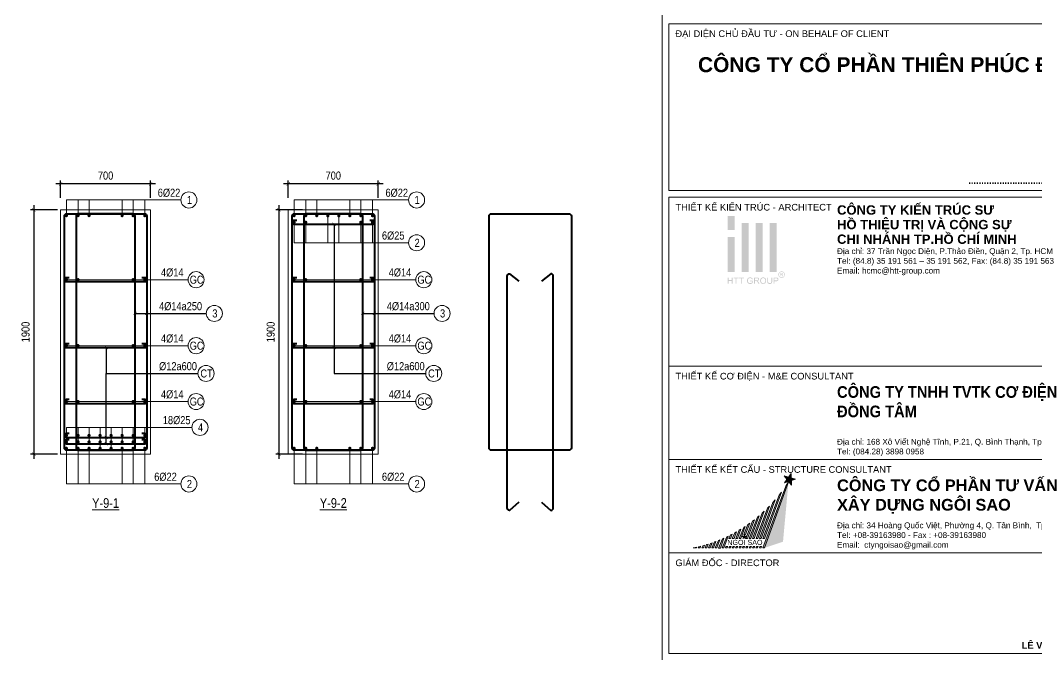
# Model space of a CAD drawing. Header units: millimetres. Extents: x 3014920 to 3563667, y -1638653 to -1356471.
# Drawn here: x 3140431 to 3148336, y -1615076 to -1610142 of the extents above; entities that cross this region are included whole.
import ezdxf
from ezdxf.enums import TextEntityAlignment as Align

# ---------------------------------------------------------------- set-up
doc = ezdxf.new("R2010")
doc.units = ezdxf.units.MM
doc.header["$MEASUREMENT"] = 0
doc.header["$PDMODE"] = 2
doc.layers.get('0').update_dxf_attribs({"lineweight": 9})
doc.layers.get('Defpoints').update_dxf_attribs({"color": 10, "lineweight": 0})
for name, color, linetype, lineweight in [('CDAI', 21, 'Continuous', 40), ('CTHEP', 50, 'Continuous', 50), ('DBAO', 90, 'Continuous', 13), ('DGIONG', 130, 'Continuous', 13), ('KTH', 154, 'Continuous', 9), ('TEXT', 7, 'Continuous', 15)]:
    doc.layers.add(name, color=color, linetype=linetype, lineweight=lineweight)
doc.layers.add('CHG_XX_Khung ten$0$A1 BORDER$0$DGIONG', color=7, linetype='Continuous', lineweight=13, true_color=0x29ffff)
doc.layers.add('CHG_XX_Khung ten$0$A1 BORDER$0$STICK', color=7, linetype='Continuous', lineweight=9, true_color=0xe60000)
doc.styles.add('CHG_XX_Khung ten$0$A1 BORDER$0$ARIAL', font='arial.ttf')
doc.styles.add('CHG_XX_Khung ten$0$A1 BORDER$0$Arial - Bold', font='arialbd.ttf', dxfattribs={"height": 2.5})
doc.styles.add('CHG_XX_Khung ten$0$A1 BORDER$0$Star-AvoBold', font='VAVOB_0.TTF')
doc.styles.add('CHG_XX_Khung ten$0$A1 BORDER$0$Title Block DD$0$ARIAL', font='arial.ttf')
doc.styles.add('CHG_XX_Khung ten$0$A1 BORDER$0$Title Block DD$0$Arial - Bold', font='arialbd.ttf', dxfattribs={"height": 2.5})
doc.styles.add('CHG_XX_Khung ten$0$Arial - Bold', font='arialbd.ttf')
doc.styles.add('CHG_XX_Khung ten$0$title block pccc$0$ARIAL', font='arial.ttf')
doc.styles.add('Star-HelCon', font='VHELVCN_0.TTF')
doc.styles.add('TTP-HelCon', font='VHELVCN_0.TTF')
doc.dimstyles.new('TTP-25', dxfattribs={"dimscale": 25, "dimtxt": 2.5, "dimasz": 1, "dimexe": 1, "dimexo": 1, "dimgap": 0.09, "dimtad": 0, "dimdec": 4, "dimrnd": 1, "dimzin": 9, "dimdsep": 46, "dimtxsty": 'TTP-HelCon', "dimblk": 'ARCHTICK', "dimcen": 0.09, "dimdle": 1.5, "dimclrd": 256, "dimclre": 256, "dimclrt": 7, "dimadec": 0, "dimazin": 0, "dimtfac": 1, "dimtdec": 4, "dimtmove": 0, "dimatfit": 3, "dimldrblk": 'ARCHTICK', "dimfxl": 1, "dimtvp": 1, "dimtolj": 1, "dimtzin": 0, "dimarcsym": 0})

# ---------------------------------------------------------------- blocks, each defined once
blk = doc.blocks.new('_ArchTick')
at = {"color": 0, "linetype": 'ByBlock', "const_width": 0.15}
blk.add_lwpolyline([(-0.5, -0.5), (0.5, 0.5)], dxfattribs=at)
blk = doc.blocks.new('*D373')
at = {"layer": 'Defpoints', "color": 0, "ltscale": 500, "transparency": 16777216}
for p in [(3142650.4, -1611616.2), (3142442.2, -1613516.2), (3142650.4, -1613516.2)]:
    blk.add_point(p, dxfattribs=at)
at = {"layer": 'KTH', "lineweight": -2, "ltscale": 500, "transparency": 16777216}
for p, q in [((3142625.4, -1611616.2), (3142417.2, -1611616.2)), ((3142442.2, -1611578.7), (3142442.2, -1613553.7)), ((3142625.4, -1613516.2), (3142417.2, -1613516.2))]:
    blk.add_line(p, q, dxfattribs=at)
at = {"layer": 'KTH', "lineweight": -2, "ltscale": 500, "transparency": 16777216, "xscale": 25, "yscale": 25, "zscale": 25}
for p, rotation in [((3142442.2, -1611616.2), 90), ((3142442.2, -1613516.2), 270)]:
    blk.add_blockref('_ArchTick', p, dxfattribs=dict(at, rotation=rotation))
at = {"layer": 'KTH', "color": 7, "ltscale": 500, "transparency": 16777216, "insert": (3142378.3, -1612566.2), "char_height": 62.5, "attachment_point": 5, "rotation": 90, "style": 'TTP-HelCon'}
blk.add_mtext('\\A1;1900', dxfattribs=at)
blk = doc.blocks.new('*D374')
at = {"layer": 'Defpoints', "color": 0, "ltscale": 500, "transparency": 16777216}
for p in [(3142515.3, -1611413.9), (3142515.3, -1611547.1), (3143215.3, -1611547.1)]:
    blk.add_point(p, dxfattribs=at)
at = {"layer": 'KTH', "lineweight": -2, "ltscale": 500, "transparency": 16777216}
for p, q in [((3142515.3, -1611522.1), (3142515.3, -1611388.9)), ((3143215.3, -1611522.1), (3143215.3, -1611388.9)), ((3143252.8, -1611413.9), (3142477.8, -1611413.9))]:
    blk.add_line(p, q, dxfattribs=at)
at = {"layer": 'KTH', "lineweight": -2, "ltscale": 500, "transparency": 16777216, "xscale": 25, "yscale": 25, "zscale": 25, "rotation": 180}
blk.add_blockref('_ArchTick', (3142515.3, -1611413.9), dxfattribs=at)
at = {"layer": 'KTH', "lineweight": -2, "ltscale": 500, "transparency": 16777216, "xscale": 25, "yscale": 25, "zscale": 25}
blk.add_blockref('_ArchTick', (3143215.3, -1611413.9), dxfattribs=at)
at = {"layer": 'KTH', "color": 7, "ltscale": 500, "transparency": 16777216, "insert": (3142865.3, -1611350.1), "char_height": 62.5, "attachment_point": 5, "style": 'TTP-HelCon'}
blk.add_mtext('\\A1;700', dxfattribs=at)
blk = doc.blocks.new('*D375')
at = {"layer": 'Defpoints', "color": 0, "ltscale": 500, "transparency": 16777216}
for p in [(3140744.1, -1611413.9), (3140744.1, -1611547.1), (3141444.1, -1611547.1)]:
    blk.add_point(p, dxfattribs=at)
at = {"layer": 'KTH', "lineweight": -2, "ltscale": 500, "transparency": 16777216}
for p, q in [((3140744.1, -1611522.1), (3140744.1, -1611388.9)), ((3141444.1, -1611522.1), (3141444.1, -1611388.9)), ((3141481.6, -1611413.9), (3140706.6, -1611413.9))]:
    blk.add_line(p, q, dxfattribs=at)
at = {"layer": 'KTH', "lineweight": -2, "ltscale": 500, "transparency": 16777216, "xscale": 25, "yscale": 25, "zscale": 25, "rotation": 180}
blk.add_blockref('_ArchTick', (3140744.1, -1611413.9), dxfattribs=at)
at = {"layer": 'KTH', "lineweight": -2, "ltscale": 500, "transparency": 16777216, "xscale": 25, "yscale": 25, "zscale": 25}
blk.add_blockref('_ArchTick', (3141444.1, -1611413.9), dxfattribs=at)
at = {"layer": 'KTH', "color": 7, "ltscale": 500, "transparency": 16777216, "insert": (3141094.1, -1611350.1), "char_height": 62.5, "attachment_point": 5, "style": 'TTP-HelCon'}
blk.add_mtext('\\A1;700', dxfattribs=at)
blk = doc.blocks.new('*D387')
at = {"layer": 'Defpoints', "color": 0, "ltscale": 500, "transparency": 16777216}
for p in [(3140744.1, -1611616.2), (3140535.8, -1613516.2), (3140744.1, -1613516.2)]:
    blk.add_point(p, dxfattribs=at)
at = {"layer": 'KTH', "lineweight": -2, "ltscale": 500, "transparency": 16777216}
for p, q in [((3140719.1, -1611616.2), (3140510.8, -1611616.2)), ((3140535.8, -1611578.7), (3140535.8, -1613553.7)), ((3140719.1, -1613516.2), (3140510.8, -1613516.2))]:
    blk.add_line(p, q, dxfattribs=at)
at = {"layer": 'KTH', "lineweight": -2, "ltscale": 500, "transparency": 16777216, "xscale": 25, "yscale": 25, "zscale": 25}
for p, rotation in [((3140535.8, -1611616.2), 90), ((3140535.8, -1613516.2), 270)]:
    blk.add_blockref('_ArchTick', p, dxfattribs=dict(at, rotation=rotation))
at = {"layer": 'KTH', "color": 7, "ltscale": 500, "transparency": 16777216, "insert": (3140472, -1612566.2), "char_height": 62.5, "attachment_point": 5, "rotation": 90, "style": 'TTP-HelCon'}
blk.add_mtext('\\A1;1900', dxfattribs=at)
blk = doc.blocks.new('CHG_XX_Khung ten$0$A1 BORDER$0$HTT-Logo')
at = {"true_color": 0x134fb3}
h = blk.add_hatch(color=154, dxfattribs=at)
h.paths.add_polyline_path([(3, 29.1), (0, 29.1), (0, 23.1), (3, 23.1)])
h.paths.add_polyline_path([(3, 20.1), (0, 20.1), (0, 5.1), (3, 5.1)])
h.paths.add_polyline_path([(9, 26.1), (6, 26.1), (6, 5.1), (9, 5.1)])
h.paths.add_polyline_path([(15, 26.1), (12, 26.1), (12, 5.1), (15, 5.1)])
h.paths.add_polyline_path([(21, 26.1), (18, 26.1), (18, 5.1), (21, 5.1)])
h.paths.add_polyline_path([(2.12, 2.7), (1.76, 2.7), (1.76, 1.59), (0.36, 1.59), (0.36, 2.7), (0, 2.7), (0, 0), (0.36, 0), (0.36, 1.27), (1.76, 1.27), (1.76, 0), (2.12, 0)])
h.paths.add_polyline_path([(4.65, 2.7), (2.51, 2.7), (2.51, 2.38), (3.4, 2.38), (3.4, 0), (3.76, 0), (3.76, 2.38), (4.65, 2.38)])
h.paths.add_polyline_path([(6.95, 2.7), (4.81, 2.7), (4.81, 2.38), (5.7, 2.38), (5.7, 0), (6.06, 0), (6.06, 2.38), (6.95, 2.38)])
h.paths.add_polyline_path([(8.64, 1.36), (8.64, 1.41), (8.66, 1.58), (8.69, 1.75), (8.75, 1.9), (8.81, 2.03), (8.92, 2.17), (9.05, 2.28), (9.2, 2.37), (9.29, 2.39), (9.45, 2.43), (9.65, 2.44), (9.84, 2.42), (10, 2.37), (10.14, 2.29), (10.26, 2.18), (10.34, 2.03), (10.41, 1.86), (10.73, 1.95), (10.68, 2.11), (10.61, 2.26), (10.53, 2.39), (10.45, 2.47), (10.31, 2.57), (10.16, 2.65), (10.13, 2.66), (9.97, 2.71), (9.8, 2.74), (9.63, 2.75), (9.55, 2.74), (9.38, 2.73), (9.21, 2.7), (9.06, 2.65), (8.91, 2.58), (8.88, 2.56), (8.75, 2.47), (8.63, 2.36), (8.53, 2.23), (8.44, 2.07), (8.41, 1.99), (8.35, 1.84), (8.31, 1.68), (8.28, 1.51), (8.27, 1.34), (8.28, 1.26), (8.29, 1.09), (8.32, 0.92), (8.38, 0.77), (8.44, 0.62), (8.46, 0.58), (8.55, 0.44), (8.66, 0.32), (8.79, 0.21), (8.93, 0.12), (9, 0.09), (9.15, 0.03), (9.31, -0.01), (9.48, -0.04), (9.65, -0.05), (9.73, -0.04), (9.9, -0.03), (10.07, 0.01), (10.23, 0.06), (10.34, 0.11), (10.48, 0.18), (10.63, 0.27), (10.77, 0.38), (10.77, 1.38), (9.63, 1.38), (9.63, 1.06), (10.42, 1.06), (10.42, 0.56), (10.39, 0.53), (10.26, 0.45), (10.09, 0.37), (9.96, 0.32), (9.8, 0.29), (9.63, 0.28), (9.62, 0.28), (9.45, 0.29), (9.28, 0.33), (9.12, 0.4), (8.97, 0.49), (8.86, 0.61), (8.77, 0.75), (8.73, 0.85), (8.68, 1), (8.65, 1.17)])
h.paths.add_polyline_path([(13.16, 1.39), (13.28, 1.48), (13.3, 1.51), (13.39, 1.64), (13.44, 1.79), (13.46, 1.96), (13.46, 2.06), (13.42, 2.22), (13.35, 2.37), (13.31, 2.43), (13.19, 2.55), (13.05, 2.63), (13.01, 2.64), (12.87, 2.67), (12.7, 2.69), (12.5, 2.7), (11.3, 2.7), (11.3, 0), (11.66, 0), (11.66, 1.2), (12.07, 1.2), (12.11, 1.2), (12.28, 1.19), (12.44, 1.11), (12.49, 1.07), (12.62, 0.93), (12.67, 0.86), (12.77, 0.73), (12.88, 0.56), (13.23, 0), (13.68, 0), (13.21, 0.73), (13.13, 0.85), (13.03, 0.98), (12.92, 1.09), (12.86, 1.14), (12.7, 1.23), (12.86, 1.26), (13.03, 1.31)])
h.paths.add_polyline_path([(11.66, 1.51), (11.66, 2.4), (12.51, 2.4), (12.67, 2.39), (12.83, 2.35), (12.97, 2.27), (13.06, 2.13), (13.09, 1.96), (13.08, 1.87), (13.02, 1.72), (12.96, 1.64), (12.8, 1.55), (12.62, 1.52), (12.43, 1.51)], flags=16)
h.paths.add_polyline_path([(16.49, 1.43), (16.48, 1.6), (16.44, 1.77), (16.4, 1.92), (16.34, 2.07), (16.33, 2.09), (16.24, 2.23), (16.14, 2.36), (16.02, 2.47), (15.88, 2.57), (15.85, 2.59), (15.7, 2.66), (15.54, 2.71), (15.38, 2.74), (15.2, 2.75), (15.15, 2.75), (14.98, 2.73), (14.82, 2.7), (14.66, 2.64), (14.52, 2.57), (14.39, 2.48), (14.27, 2.37), (14.18, 2.26), (14.1, 2.14), (14.03, 2), (13.98, 1.84), (13.94, 1.68), (13.92, 1.5), (13.91, 1.31), (13.91, 1.29), (13.92, 1.12), (13.95, 0.96), (14, 0.8), (14.07, 0.64), (14.07, 0.62), (14.16, 0.48), (14.26, 0.35), (14.38, 0.23), (14.52, 0.14), (14.56, 0.12), (14.71, 0.04), (14.86, -0.01), (15.03, -0.04), (15.2, -0.05), (15.21, -0.05), (15.38, -0.03), (15.55, 0), (15.7, 0.05), (15.86, 0.12), (15.87, 0.13), (16.01, 0.22), (16.13, 0.33), (16.24, 0.46), (16.33, 0.61), (16.36, 0.69), (16.42, 0.84), (16.46, 1), (16.48, 1.17), (16.49, 1.35)])
h.paths.add_polyline_path([(14.28, 1.45), (14.3, 1.64), (14.34, 1.81), (14.4, 1.95), (14.47, 2.08), (14.57, 2.2), (14.73, 2.32), (14.88, 2.38), (15.04, 2.43), (15.21, 2.44), (15.38, 2.42), (15.54, 2.38), (15.69, 2.31), (15.82, 2.2), (15.93, 2.07), (16.01, 1.93), (16.04, 1.85), (16.09, 1.7), (16.12, 1.53), (16.12, 1.32), (16.11, 1.12), (16.08, 0.95), (16.03, 0.79), (15.96, 0.66), (15.86, 0.54), (15.8, 0.48), (15.67, 0.38), (15.53, 0.32), (15.37, 0.27), (15.2, 0.26), (15.12, 0.26), (14.95, 0.29), (14.8, 0.35), (14.67, 0.43), (14.54, 0.54), (14.45, 0.66), (14.37, 0.8), (14.32, 0.95), (14.29, 1.12), (14.28, 1.31)], flags=16)
h.paths.add_polyline_path([(17.31, 2.7), (16.96, 2.7), (16.96, 1.12), (16.96, 0.93), (16.98, 0.75), (17.02, 0.6), (17.06, 0.46), (17.07, 0.44), (17.15, 0.3), (17.27, 0.18), (17.4, 0.08), (17.51, 0.03), (17.67, -0.01), (17.84, -0.04), (18.02, -0.05), (18.2, -0.04), (18.37, -0.01), (18.52, 0.04), (18.66, 0.1), (18.68, 0.12), (18.81, 0.22), (18.91, 0.35), (18.99, 0.49), (19.02, 0.61), (19.06, 0.76), (19.07, 0.94), (19.08, 1.14), (19.08, 2.7), (18.72, 2.7), (18.72, 1.14), (18.72, 1.06), (18.71, 0.86), (18.68, 0.69), (18.62, 0.55), (18.55, 0.45), (18.49, 0.4), (18.36, 0.33), (18.19, 0.29), (17.99, 0.28), (17.92, 0.28), (17.75, 0.31), (17.6, 0.37), (17.46, 0.48), (17.38, 0.63), (17.34, 0.77), (17.32, 0.94), (17.31, 1.14)])
h.paths.add_polyline_path([(21.42, 1.25), (21.52, 1.34), (21.6, 1.45), (21.67, 1.59), (21.72, 1.75), (21.73, 1.92), (21.73, 1.97), (21.71, 2.13), (21.65, 2.29), (21.56, 2.44), (21.44, 2.55), (21.42, 2.56), (21.27, 2.63), (21.1, 2.67), (21.05, 2.68), (20.89, 2.7), (20.69, 2.7), (19.67, 2.7), (19.67, 0), (20.03, 0), (20.03, 1.1), (20.72, 1.1), (20.76, 1.1), (20.96, 1.11), (21.14, 1.14), (21.29, 1.19)])
h.paths.add_polyline_path([(20.03, 1.42), (20.03, 2.38), (20.72, 2.38), (20.93, 2.37), (21.06, 2.36), (21.16, 2.31), (21.28, 2.2), (21.34, 2.08), (21.37, 1.91), (21.36, 1.82), (21.31, 1.67), (21.22, 1.54), (21.09, 1.47), (20.93, 1.43), (20.73, 1.42)], flags=16)
h.paths.add_polyline_path([(23.87, 2.76), (24.01, 2.85), (24.13, 2.96), (24.24, 3.09), (24.33, 3.24), (24.35, 3.28), (24.42, 3.44), (24.47, 3.6), (24.5, 3.76), (24.51, 3.93), (24.51, 3.98), (24.49, 4.15), (24.46, 4.31), (24.4, 4.47), (24.33, 4.62), (24.29, 4.69), (24.19, 4.82), (24.08, 4.94), (23.95, 5.05), (23.81, 5.14), (23.77, 5.16), (23.61, 5.23), (23.45, 5.28), (23.29, 5.31), (23.12, 5.32), (23.08, 5.31), (22.92, 5.3), (22.76, 5.27), (22.6, 5.21), (22.44, 5.14), (22.38, 5.1), (22.24, 5.01), (22.12, 4.89), (22.01, 4.77), (21.92, 4.62), (21.89, 4.57), (21.82, 4.41), (21.77, 4.25), (21.74, 4.09), (21.73, 3.93), (21.73, 3.87), (21.75, 3.71), (21.79, 3.55), (21.84, 3.39), (21.92, 3.24), (21.95, 3.18), (22.05, 3.04), (22.16, 2.92), (22.29, 2.81), (22.43, 2.72), (22.48, 2.7), (22.64, 2.63), (22.79, 2.58), (22.96, 2.55), (23.12, 2.54), (23.18, 2.54), (23.34, 2.55), (23.5, 2.59), (23.66, 2.65), (23.82, 2.72)])
h.paths.add_polyline_path([(22.55, 2.92), (22.45, 2.98), (22.32, 3.09), (22.21, 3.21), (22.12, 3.35), (22.07, 3.44), (22.01, 3.6), (21.98, 3.76), (21.96, 3.93), (21.97, 4.03), (22, 4.19), (22.05, 4.35), (22.12, 4.51), (22.18, 4.61), (22.29, 4.73), (22.41, 4.85), (22.56, 4.94), (22.64, 4.98), (22.8, 5.04), (22.96, 5.07), (23.12, 5.09), (23.21, 5.08), (23.37, 5.06), (23.53, 5.01), (23.69, 4.94), (23.79, 4.88), (23.92, 4.77), (24.03, 4.65), (24.13, 4.51), (24.17, 4.41), (24.23, 4.25), (24.27, 4.09), (24.28, 3.93), (24.28, 3.83), (24.25, 3.67), (24.2, 3.51), (24.13, 3.35), (24.07, 3.25), (23.96, 3.13), (23.84, 3.01), (23.7, 2.92), (23.61, 2.87), (23.45, 2.81), (23.29, 2.78), (23.12, 2.77), (23.02, 2.77), (22.86, 2.8), (22.7, 2.85)], flags=16)
h.paths.add_polyline_path([(22.51, 3.16), (22.51, 4.65), (23.03, 4.65), (23.23, 4.64), (23.4, 4.62), (23.55, 4.52), (23.6, 4.47), (23.66, 4.31), (23.67, 4.25), (23.64, 4.09), (23.55, 3.96), (23.42, 3.87), (23.24, 3.82), (23.37, 3.75), (23.46, 3.64), (23.57, 3.47), (23.77, 3.16), (23.47, 3.16), (23.34, 3.39), (23.23, 3.58), (23.14, 3.7), (23.09, 3.74), (22.94, 3.79), (22.9, 3.79), (22.76, 3.79), (22.76, 3.16)], flags=0)
h.paths.add_polyline_path([(22.76, 4), (22.76, 4.45), (23.03, 4.45), (23.13, 4.45), (23.27, 4.42), (23.37, 4.35), (23.41, 4.21), (23.33, 4.06), (23.24, 4.02), (23.05, 4)], flags=0)
blk = doc.blocks.new('CHG_XX_Khung ten')
at = {"layer": 'CHG_XX_Khung ten$0$A1 BORDER$0$DGIONG'}
h = blk.add_hatch(color=256, dxfattribs=at)
h.paths.add_polyline_path([(724.94, 283.19), (724.15, 281.97), (717.19, 263.38), (717.7, 263.38)])
h.paths.add_polyline_path([(722.81, 280.17), (722.1, 279.22), (717.21, 266.21), (717.72, 266.21)], flags=17)
h.paths.add_polyline_path([(720.93, 277.8), (720.27, 277.04), (716.19, 266.22), (716.7, 266.22)])
h.paths.add_polyline_path([(719.23, 275.93), (718.6, 275.29), (715.18, 266.22), (715.69, 266.22)])
h.paths.add_polyline_path([(717.65, 274.38), (717.03, 273.81), (714.16, 266.22), (714.67, 266.22)])
h.paths.add_polyline_path([(716.14, 273.03), (715.61, 272.59), (713.15, 266.22), (713.66, 266.22)])
h.paths.add_polyline_path([(714.69, 271.86), (714.17, 271.45), (712.13, 266.23), (712.64, 266.23)])
h.paths.add_polyline_path([(713.29, 270.81), (712.76, 270.43), (711.57, 267.46), (712.07, 267.47)])
h.paths.add_polyline_path([(710.1, 266.23), (710.61, 266.24), (711.93, 269.87), (711.48, 269.56)])
h.paths.add_polyline_path([(710.61, 269.02), (710.13, 268.73), (709.08, 266.24), (709.59, 266.24)])
h.paths.add_polyline_path([(709.31, 268.26), (708.82, 267.97), (708.07, 266.24), (708.58, 266.24)])
h.paths.add_polyline_path([(708.04, 267.56), (707.54, 267.3), (707.05, 266.25), (707.56, 266.25)])
h.paths.add_polyline_path([(716.84, 263.8), (716.33, 263.8), (716.18, 263.38), (716.69, 263.38)])
h.paths.add_polyline_path([(715.67, 263.39), (715.82, 263.8), (715.32, 263.8), (715.16, 263.39)])
h.paths.add_polyline_path([(714.15, 263.39), (714.65, 263.39), (714.8, 263.8), (714.3, 263.8)])
h.paths.add_polyline_path([(713.13, 263.39), (713.64, 263.4), (713.79, 263.81), (713.28, 263.81)])
h.paths.add_polyline_path([(712.77, 263.81), (712.27, 263.81), (712.11, 263.39), (712.62, 263.4)])
h.paths.add_polyline_path([(711.25, 263.81), (711.1, 263.4), (711.61, 263.4), (711.76, 263.81)])
h.paths.add_polyline_path([(710.59, 263.4), (710.74, 263.82), (710.24, 263.82), (710.08, 263.4)])
h.paths.add_polyline_path([(709.73, 263.82), (709.22, 263.82), (709.07, 263.41), (709.57, 263.41)])
h.paths.add_polyline_path([(708.71, 263.82), (708.21, 263.82), (708.05, 263.41), (708.56, 263.41)])
h.paths.add_polyline_path([(707.54, 263.41), (707.69, 263.83), (707.19, 263.83), (707.03, 263.41)])
h.paths.add_polyline_path([(706.68, 263.83), (706.17, 263.83), (706.02, 263.42), (706.53, 263.42)])
h.paths.add_polyline_path([(705, 263.42), (705.51, 263.42), (706.79, 266.93), (706.4, 266.74)])
h.paths.add_polyline_path([(703.97, 263.37), (704.48, 263.37), (705.57, 266.36), (705.14, 266.17)])
h.paths.add_polyline_path([(704.36, 265.84), (703.91, 265.65), (702.96, 263.38), (703.46, 263.38)])
h.paths.add_polyline_path([(703.17, 265.37), (702.69, 265.19), (701.94, 263.38), (702.45, 263.38)])
h.paths.add_polyline_path([(702, 264.94), (701.5, 264.77), (700.92, 263.38), (701.43, 263.38)])
h.paths.add_polyline_path([(700.84, 264.56), (700.33, 264.4), (699.91, 263.39), (700.42, 263.39)])
h.paths.add_polyline_path([(699.7, 264.21), (699.18, 264.06), (698.89, 263.39), (699.4, 263.39)])
h.paths.add_polyline_path([(698.57, 263.9), (698.04, 263.77), (697.87, 263.38), (698.38, 263.39)])
h.paths.add_polyline_path([(697.37, 263.39), (697.45, 263.63), (696.91, 263.51), (696.35, 263.38)])
blk.add_hatch(color=256, dxfattribs=at).paths.add_polyline_path([(724.92, 283.21), (717.68, 263.38), (723.28, 265.27)])
at = {"layer": 'CHG_XX_Khung ten$0$A1 BORDER$0$STICK'}
for points in [[(723.71, 282.88), (725.74, 285.75), (725.8, 282.26), (723.67, 285.06), (727.02, 284.03)], [(725.76, 284.41), (724.96, 284.66), (724.49, 283.98), (724.99, 283.32), (725.77, 283.6)], [(711.25, 266.22), (711.64, 267.39), (712.01, 266.22), (711.02, 266.95), (712.24, 266.93)], [(711.87, 266.67), (711.78, 266.94), (711.49, 266.94), (711.4, 266.67), (711.63, 266.5)]]:
    blk.add_hatch(color=256, dxfattribs=at).paths.add_polyline_path(points)
blk.add_line((687, 577), (687, 17))
at = {"linetype": 'Continuous'}
for points in [[(689, 368.62), (822, 368.62), (822, 317.93), (689, 317.93)], [(689, 317.93), (822, 317.93), (822, 289.93), (689, 289.93)], [(689, 289.93), (822, 289.93), (822, 261.93), (689, 261.93)]]:
    blk.add_lwpolyline(points, close=True, dxfattribs=at)
at = {"color": 9, "linetype": 'Continuous'}
blk.add_lwpolyline([(689, 261.93), (822, 261.93), (822, 231.73), (689, 231.73)], close=True, dxfattribs=at)
at = {"layer": 'CHG_XX_Khung ten$0$A1 BORDER$0$DGIONG'}
for points in [[(724.94, 283.19), (717.7, 263.38), (717.19, 263.38), (724.15, 281.97), (724.94, 283.19)], [(720.93, 277.8), (716.7, 266.22), (716.19, 266.22), (720.27, 277.04), (720.93, 277.8)], [(722.81, 280.17), (717.72, 266.21), (717.21, 266.21), (722.1, 279.22), (722.81, 280.17)], [(719.23, 275.93), (715.69, 266.22), (715.18, 266.22), (718.6, 275.29), (719.23, 275.93)], [(714.69, 271.86), (712.64, 266.23), (712.13, 266.23), (714.17, 271.45), (714.69, 271.86)], [(716.14, 273.03), (713.66, 266.22), (713.15, 266.22), (715.61, 272.59), (716.14, 273.03)], [(717.65, 274.38), (714.67, 266.22), (714.16, 266.22), (717.03, 273.81), (717.65, 274.38)], [(710.61, 269.02), (709.59, 266.24), (709.08, 266.24), (710.13, 268.73), (710.61, 269.02)], [(711.93, 269.87), (710.61, 266.24), (710.1, 266.23), (711.48, 269.56), (711.93, 269.87)], [(713.29, 270.81), (712.07, 267.47), (711.57, 267.46), (712.76, 270.43), (713.29, 270.81)], [(703.17, 265.37), (702.45, 263.38), (701.94, 263.38), (702.69, 265.19), (703.17, 265.37)], [(704.36, 265.84), (703.46, 263.38), (702.96, 263.38), (703.91, 265.65), (704.36, 265.84)], [(705.57, 266.36), (704.48, 263.37), (703.97, 263.37), (705.14, 266.17), (705.57, 266.36)], [(706.79, 266.93), (705.51, 263.42), (705, 263.42), (706.4, 266.74), (706.79, 266.93)], [(708.04, 267.56), (707.56, 266.25), (707.05, 266.25), (707.54, 267.3), (708.04, 267.56)], [(709.31, 268.26), (708.58, 266.24), (708.07, 266.24), (708.82, 267.97), (709.31, 268.26)], [(697.45, 263.63), (697.37, 263.39), (696.35, 263.38), (696.91, 263.51), (697.45, 263.63)], [(698.57, 263.9), (698.38, 263.39), (697.87, 263.38), (698.04, 263.77), (698.57, 263.9)], [(699.7, 264.21), (699.4, 263.39), (698.89, 263.39), (699.18, 264.06), (699.7, 264.21)], [(700.84, 264.56), (700.42, 263.39), (699.91, 263.39), (700.33, 264.4), (700.84, 264.56)], [(702, 264.94), (701.43, 263.38), (700.92, 263.38), (701.5, 264.77), (702, 264.94)]]:
    blk.add_lwpolyline(points, dxfattribs=at)
for points in [[(706.53, 263.42), (706.68, 263.83), (706.17, 263.83), (706.02, 263.42)], [(707.54, 263.41), (707.69, 263.83), (707.19, 263.83), (707.03, 263.41)], [(708.56, 263.41), (708.71, 263.82), (708.21, 263.82), (708.05, 263.41)], [(709.57, 263.41), (709.73, 263.82), (709.22, 263.82), (709.07, 263.41)], [(710.59, 263.4), (710.74, 263.82), (710.24, 263.82), (710.08, 263.4)], [(711.61, 263.4), (711.76, 263.81), (711.25, 263.81), (711.1, 263.4)], [(712.62, 263.4), (712.77, 263.81), (712.27, 263.81), (712.11, 263.39)], [(713.64, 263.4), (713.79, 263.81), (713.28, 263.81), (713.13, 263.39)], [(714.65, 263.39), (714.8, 263.8), (714.3, 263.8), (714.15, 263.39)], [(715.67, 263.39), (715.82, 263.8), (715.32, 263.8), (715.16, 263.39)], [(716.69, 263.38), (716.84, 263.8), (716.33, 263.8), (716.18, 263.38)]]:
    blk.add_lwpolyline(points, close=True, dxfattribs=at)
at = {"layer": 'CHG_XX_Khung ten$0$A1 BORDER$0$STICK'}
for p, q in [((723.67, 285.06), (727.02, 284.03)), ((725.8, 282.26), (723.67, 285.06)), ((723.71, 282.88), (725.74, 285.75)), ((727.02, 284.03), (723.71, 282.88)), ((725.74, 285.75), (725.8, 282.26)), ((711.02, 266.95), (712.24, 266.93)), ((712.01, 266.22), (711.02, 266.95)), ((712.24, 266.93), (711.25, 266.22)), ((711.64, 267.39), (712.01, 266.22))]:
    blk.add_line(p, q, dxfattribs=at)
at = {"xscale": 0.7, "yscale": 0.7, "zscale": 0.7}
blk.add_blockref('CHG_XX_Khung ten$0$A1 BORDER$0$HTT-Logo', (706.68, 342.64), dxfattribs=at)
for s, style, p in [('ĐẠI DIỆN CHỦ ĐẦU TƯ - ON BEHALF OF CLIENT ', 'CHG_XX_Khung ten$0$A1 BORDER$0$Title Block DD$0$ARIAL', (691, 417.69)), ('THIẾT KẾ KIẾN TRÚC - ARCHITECT', 'CHG_XX_Khung ten$0$A1 BORDER$0$ARIAL', (691, 365.62)), ('THIẾT KẾ CƠ ĐIỆN - M&E CONSULTANT', 'CHG_XX_Khung ten$0$A1 BORDER$0$ARIAL', (691, 314.93)), ('THIẾT KẾ KẾT CẤU - STRUCTURE CONSULTANT', 'CHG_XX_Khung ten$0$A1 BORDER$0$ARIAL', (691, 286.93)), ('GIÁM ĐỐC - DIRECTOR', 'CHG_XX_Khung ten$0$title block pccc$0$ARIAL', (691, 258.93))]:
    blk.add_text(s, height=2, dxfattribs=dict(style=style)).set_placement(p, align=Align.MIDDLE_LEFT)
for s, height, style, p in [('.....................................................', 2, 'CHG_XX_Khung ten$0$A1 BORDER$0$Title Block DD$0$Arial - Bold', (820, 373.62)), ('LÊ VĂN ĐỨC NHÂN', 2.0073, 'CHG_XX_Khung ten$0$Arial - Bold', (821.19, 234.17))]:
    blk.add_text(s, height=height, dxfattribs=dict(style=style)).set_placement(p, align=Align.MIDDLE_RIGHT)
at = {"ltscale": 10, "insert": (755.91, 410.64), "char_height": 4.5, "width": 121.2929, "attachment_point": 2, "style": 'CHG_XX_Khung ten$0$A1 BORDER$0$Title Block DD$0$Arial - Bold', "bg_fill": 2}
blk.add_mtext('CÔNG TY CỔ PHẦN THIÊN PHÚC ĐIỀN', dxfattribs=at)
at = {"ltscale": 10, "insert": (739.49, 366.19), "char_height": 2.8, "width": 76.248, "attachment_point": 1, "line_spacing_factor": 0.938532, "style": 'CHG_XX_Khung ten$0$A1 BORDER$0$Arial - Bold'}
blk.add_mtext('CÔNG TY KIẾN TRÚC SƯ\\PHỒ THIỆU TRỊ VÀ CỘNG SỰ\\PCHI NHÁNH TP.HỒ CHÍ MINH', dxfattribs=at)
at = {"ltscale": 10}
for s, insert, char_height, width, attachment_point, style in [('Địa chỉ: 37 Trần Ngọc Diện, P.Thảo Điền, Quận 2, Tp. HCM\\PTel: (84.8) 35 191 561 – 35 191 562, Fax: (84.8) 35 191 563\\PEmail: hcmc@htt-group.com', (739.49, 345.2), 1.75, 83.001, 7, 'CHG_XX_Khung ten$0$A1 BORDER$0$ARIAL'), ('{\\W0.9;CÔNG TY TNHH TVTK CƠ ĐIỆN \\PĐỒNG TÂM}', (739.49, 311.93), 3.5, 76.248, 1, 'CHG_XX_Khung ten$0$A1 BORDER$0$Arial - Bold'), ('\\pt8.75;Địa chỉ: 168 Xô Viết Nghệ Tĩnh, P.21, Q. Bình Thạnh, Tp. HCM \\P\\ptz;Tel: (084.28) 3898 0958', (739.49, 290.93), 1.75, 83.001, 7, 'CHG_XX_Khung ten$0$A1 BORDER$0$ARIAL'), ('CÔNG TY CỔ PHẦN TƯ VẤN \\PXÂY DỰNG NGÔI SAO', (739.49, 283.93), 3.5, 76.248, 1, 'CHG_XX_Khung ten$0$A1 BORDER$0$Arial - Bold'), ('Địa chỉ: 34 Hoàng Quốc Việt, Phường 4, Q. Tân Bình,  Tp. HCM\\PTel: +08-39163980 - Fax : +08-39163980 \\PEmail:  ctyngoisao@gmail.com', (739.49, 262.93), 1.75, 83.001, 7, 'CHG_XX_Khung ten$0$A1 BORDER$0$ARIAL')]:
    blk.add_mtext(s, dxfattribs=dict(at, insert=insert, char_height=char_height, width=width, attachment_point=attachment_point, style=style))
at = {"layer": 'CHG_XX_Khung ten$0$A1 BORDER$0$STICK', "style": 'CHG_XX_Khung ten$0$A1 BORDER$0$Star-AvoBold', "width": 1}
blk.add_text('NGOI SAO', height=1.547, dxfattribs=at).set_placement((706.57, 264.27))
at = {"linetype": 'Continuous'}
blk.add_lwpolyline([(689, 420.69), (822, 420.69), (822, 370.62), (689, 370.62)], close=True, dxfattribs=at)

msp = doc.modelspace()

# ---------------------------------------------------------------- linework, layer by layer
at = {"layer": 'CDAI', "elevation": 0}
for points in [[(3140792.81911, -1611646.15267), (3141395.31911, -1611646.15267, -0.4142135624), (3141414.06911, -1611664.90267), (3141414.06911, -1613467.40267, -0.4142135624), (3141395.31911, -1613486.15267), (3140792.81911, -1613486.15267, -0.4142135624), (3140774.06911, -1613467.40267), (3140774.06911, -1611664.90267, -0.4142135624)], [(3141304.60482, -1611646.15267), (3140883.53339, -1611646.15267, 0.4142135624), (3140864.78339, -1611664.90267), (3140864.78339, -1613467.40268, 0.4142135624), (3140883.53339, -1613486.15268), (3141304.60482, -1613486.15267, 0.4142135624), (3141323.35482, -1613467.40267), (3141323.35482, -1611664.90267, 0.4142135624)], [(3142564.01611, -1611646.15267), (3143166.51611, -1611646.15267, -0.4142135624), (3143185.26611, -1611664.90267), (3143185.26611, -1613467.40267, -0.4142135624), (3143166.51611, -1613486.15267), (3142564.01611, -1613486.15267, -0.4142135624), (3142545.26611, -1613467.40267), (3142545.26611, -1611664.90267, -0.4142135624)], [(3143075.80182, -1611646.15267), (3142654.73039, -1611646.15267, 0.4142135624), (3142635.98039, -1611664.90267), (3142635.98039, -1613467.40268, 0.4142135624), (3142654.73039, -1613486.15268), (3143075.80182, -1613486.15267, 0.4142135624), (3143094.55182, -1613467.40267), (3143094.55182, -1611664.90267, 0.4142135624)], [(3144095.67279, -1611646.15267), (3144698.17279, -1611646.15267, -0.4142135624), (3144716.92279, -1611664.90267), (3144716.92279, -1613467.40268, -0.4142135624), (3144698.17279, -1613486.15268), (3144095.67279, -1613486.15268, -0.4142135624), (3144076.92279, -1613467.40268), (3144076.92279, -1611664.90267, -0.4142135624)]]:
    msp.add_lwpolyline(points, format="xyb", close=True, dxfattribs=at)
for points in [[(3142582.1861, -1611698.08446), (3142560.26611, -1611698.08446, 0.4142135624), (3142545.26611, -1611713.08446, 0.4142135624), (3142560.26611, -1611728.08446), (3143170.26611, -1611728.08446, 0.4142135624), (3143185.26611, -1611713.08446, 0.4142135624), (3143170.26611, -1611698.08446), (3143148.34611, -1611698.08446)], [(3140810.9891, -1612144.48601), (3140789.06911, -1612144.48601, 0.4142135624), (3140774.06911, -1612159.48601, 0.4142135624), (3140789.06911, -1612174.48601), (3141399.06911, -1612174.48601, 0.4142135624), (3141414.06911, -1612159.48601, 0.4142135624), (3141399.06911, -1612144.48601), (3141377.14911, -1612144.48601)], [(3142582.1861, -1612144.48601), (3142560.26611, -1612144.48601, 0.4142135624), (3142545.26611, -1612159.48601, 0.4142135624), (3142560.26611, -1612174.48601), (3143170.26611, -1612174.48601, 0.4142135624), (3143185.26611, -1612159.48601, 0.4142135624), (3143170.26611, -1612144.48601), (3143148.34611, -1612144.48601)], [(3144309.22964, -1613890.89041), (3144236.38708, -1613953.82383, -0.4142135624), (3144217.63708, -1613935.07383), (3144217.63708, -1612132.57382, -0.4142135624), (3144236.38708, -1612113.82382), (3144309.22964, -1612170.2286)], [(3144484.61595, -1613890.89041), (3144557.45851, -1613953.82383, 0.4142135624), (3144576.20851, -1613935.07383), (3144576.20851, -1612132.57382, 0.4142135624), (3144557.45851, -1612113.82382), (3144484.61595, -1612170.2286)], [(3140810.9891, -1612657.81934), (3140789.06911, -1612657.81934, 0.4142135624), (3140774.06911, -1612672.81934, 0.4142135624), (3140789.06911, -1612687.81934), (3141399.06911, -1612687.81934, 0.4142135624), (3141414.06911, -1612672.81934, 0.4142135624), (3141399.06911, -1612657.81934), (3141377.14911, -1612657.81934)], [(3142582.1861, -1612657.81934), (3142560.26611, -1612657.81934, 0.4142135624), (3142545.26611, -1612672.81934, 0.4142135624), (3142560.26611, -1612687.81934), (3143170.26611, -1612687.81934, 0.4142135624), (3143185.26611, -1612672.81934, 0.4142135624), (3143170.26611, -1612657.81934), (3143148.34611, -1612657.81934)], [(3140810.9891, -1613092.47002), (3140789.06911, -1613092.47002, 0.4142135624), (3140774.06911, -1613107.47002, 0.4142135624), (3140789.06911, -1613122.47002), (3141399.06911, -1613122.47002, 0.4142135624), (3141414.06911, -1613107.47002, 0.4142135624), (3141399.06911, -1613092.47002), (3141377.14911, -1613092.47002)], [(3142582.1861, -1613092.47002), (3142560.26611, -1613092.47002, 0.4142135624), (3142545.26611, -1613107.47002, 0.4142135624), (3142560.26611, -1613122.47002), (3143170.26611, -1613122.47002, 0.4142135624), (3143185.26611, -1613107.47002, 0.4142135624), (3143170.26611, -1613092.47002), (3143148.34611, -1613092.47002)], [(3140810.9891, -1613356.15268), (3140789.06911, -1613356.15268, 0.4142135624), (3140774.06911, -1613371.15268, 0.4142135624), (3140789.06911, -1613386.15268), (3141399.06911, -1613386.15268, 0.4142135624), (3141414.06911, -1613371.15268, 0.4142135624), (3141399.06911, -1613356.15268), (3141377.14911, -1613356.15268)], [(3140810.9891, -1613406.15268), (3140789.06911, -1613406.15268, 0.4142135624), (3140774.06911, -1613421.15268, 0.4142135624), (3140789.06911, -1613436.15268), (3141399.06911, -1613436.15268, 0.4142135624), (3141414.06911, -1613421.15268, 0.4142135624), (3141399.06911, -1613406.15268), (3141377.14911, -1613406.15268)]]:
    msp.add_lwpolyline(points, format="xyb", dxfattribs=at)
at = {"layer": 'CTHEP', "const_width": 12.5, "elevation": 0}
for points in [[(3140782.81911, -1611661.15267, 1), (3140795.31911, -1611661.15267, 1)], [(3140873.53339, -1611661.15267, -1), (3140886.03339, -1611661.15267, -1)], [(3140959.24768, -1611661.15267, -1), (3140971.74768, -1611661.15267, -1)], [(3141228.89053, -1611661.15267, 1), (3141216.39053, -1611661.15267, 1)], [(3141314.60482, -1611661.15267, 1), (3141302.10482, -1611661.15267, 1)], [(3141392.81911, -1611661.15267, 1), (3141405.31911, -1611661.15267, 1)], [(3142554.01611, -1611661.15267, 1), (3142566.51611, -1611661.15267, 1)], [(3142554.01611, -1611713.08446, -1), (3142566.51611, -1611713.08446, -1)], [(3142644.73039, -1611661.15267, -1), (3142657.23039, -1611661.15267, -1)], [(3142644.73039, -1611713.08445, 1), (3142657.23039, -1611713.08445, 1)], [(3142730.44468, -1611661.15267, -1), (3142742.94468, -1611661.15267, -1)], [(3142816.15896, -1611662.61367, 1), (3142828.65896, -1611662.61367, 1)], [(3142914.37325, -1611662.61367, -1), (3142901.87325, -1611662.61367, -1)], [(3143000.08753, -1611661.15267, 1), (3142987.58753, -1611661.15267, 1)], [(3143085.80182, -1611661.15267, 1), (3143073.30182, -1611661.15267, 1)], [(3143085.80182, -1611713.08445, -1), (3143073.30182, -1611713.08445, -1)], [(3143164.01611, -1611661.15267, 1), (3143176.51611, -1611661.15267, 1)], [(3143164.01611, -1611713.08446, -1), (3143176.51611, -1611713.08446, -1)], [(3140782.81911, -1612159.48601, 1), (3140795.31911, -1612159.48601, 1)], [(3140873.53339, -1612159.48601, 1), (3140886.03339, -1612159.48601, 1)], [(3141302.10482, -1612159.48601, 1), (3141314.60482, -1612159.48601, 1)], [(3141392.81911, -1612159.48601, 1), (3141405.31911, -1612159.48601, 1)], [(3142554.01611, -1612159.48601, 1), (3142566.51611, -1612159.48601, 1)], [(3142644.73039, -1612159.48601, 1), (3142657.23039, -1612159.48601, 1)], [(3143073.30182, -1612159.48601, 1), (3143085.80182, -1612159.48601, 1)], [(3143164.01611, -1612159.48601, 1), (3143176.51611, -1612159.48601, 1)], [(3140782.81911, -1612672.81934, 1), (3140795.31911, -1612672.81934, 1)], [(3140873.53339, -1612672.81934, 1), (3140886.03339, -1612672.81934, 1)], [(3141302.10482, -1612672.81934, 1), (3141314.60482, -1612672.81934, 1)], [(3141392.81911, -1612672.81934, 1), (3141405.31911, -1612672.81934, 1)], [(3142554.01611, -1612672.81934, 1), (3142566.51611, -1612672.81934, 1)], [(3142644.73039, -1612672.81934, 1), (3142657.23039, -1612672.81934, 1)], [(3143073.30182, -1612672.81934, 1), (3143085.80182, -1612672.81934, 1)], [(3143164.01611, -1612672.81934, 1), (3143176.51611, -1612672.81934, 1)], [(3140782.81911, -1613107.47002, 1), (3140795.31911, -1613107.47002, 1)], [(3140873.53339, -1613107.47002, 1), (3140886.03339, -1613107.47002, 1)], [(3141302.10482, -1613107.47002, 1), (3141314.60482, -1613107.47002, 1)], [(3141392.81911, -1613107.47002, 1), (3141405.31911, -1613107.47002, 1)], [(3142554.01611, -1613107.47002, 1), (3142566.51611, -1613107.47002, 1)], [(3142644.73039, -1613107.47002, 1), (3142657.23039, -1613107.47002, 1)], [(3143073.30182, -1613107.47002, 1), (3143085.80182, -1613107.47002, 1)], [(3143164.01611, -1613107.47002, 1), (3143176.51611, -1613107.47002, 1)], [(3140782.81911, -1613371.15268, -1), (3140795.31911, -1613371.15268, -1)], [(3140873.53339, -1613371.15267, -1), (3140886.03339, -1613371.15267, -1)], [(3140959.24768, -1613371.15267, 1), (3140971.74768, -1613371.15267, 1)], [(3141044.96196, -1613371.15267, 1), (3141057.46196, -1613371.15267, 1)], [(3141143.17625, -1613371.15267, -1), (3141130.67625, -1613371.15267, -1)], [(3141228.89053, -1613371.15267, -1), (3141216.39053, -1613371.15267, -1)], [(3141302.10482, -1613371.15267, -1), (3141314.60482, -1613371.15267, -1)], [(3141392.81911, -1613371.15268, -1), (3141405.31911, -1613371.15268, -1)], [(3140782.81911, -1613421.15268, -1), (3140795.31911, -1613421.15268, -1)], [(3140873.53339, -1613421.15267, 1), (3140886.03339, -1613421.15267, 1)], [(3140959.24768, -1613421.15267, 1), (3140971.74768, -1613421.15267, 1)], [(3141044.96196, -1613421.15267, 1), (3141057.46196, -1613421.15267, 1)], [(3141143.17625, -1613421.15267, -1), (3141130.67625, -1613421.15267, -1)], [(3141228.89053, -1613421.15267, -1), (3141216.39053, -1613421.15267, -1)], [(3141314.60482, -1613421.15267, -1), (3141302.10482, -1613421.15267, -1)], [(3141392.81911, -1613421.15268, -1), (3141405.31911, -1613421.15268, -1)], [(3140782.81911, -1613471.15267, 1), (3140795.31911, -1613471.15267, 1)], [(3140873.53339, -1613471.15267, 1), (3140886.03339, -1613471.15267, 1)], [(3140959.24768, -1613471.15267, 1), (3140971.74768, -1613471.15267, 1)], [(3141044.96196, -1613471.15267, 1), (3141057.46196, -1613471.15267, 1)], [(3141143.17625, -1613471.15267, -1), (3141130.67625, -1613471.15267, -1)], [(3141228.89053, -1613471.15267, -1), (3141216.39053, -1613471.15267, -1)], [(3141314.60482, -1613471.15267, -1), (3141302.10482, -1613471.15267, -1)], [(3141392.81911, -1613471.15267, 1), (3141405.31911, -1613471.15267, 1)], [(3142554.01611, -1613471.15267, 1), (3142566.51611, -1613471.15267, 1)], [(3142644.73039, -1613471.15267, 1), (3142657.23039, -1613471.15267, 1)], [(3142730.44468, -1613471.15267, 1), (3142742.94468, -1613471.15267, 1)], [(3143000.08753, -1613471.15267, -1), (3142987.58753, -1613471.15267, -1)], [(3143085.80182, -1613471.15267, -1), (3143073.30182, -1613471.15267, -1)], [(3143164.01611, -1613471.15267, 1), (3143176.51611, -1613471.15267, 1)]]:
    msp.add_lwpolyline(points, format="xyb", close=True, dxfattribs=at)
at = {"layer": 'DBAO', "elevation": 0, "flags": 128}
for points in [[(3140744.06911, -1611616.15267), (3141444.06911, -1611616.15267)], [(3141444.06911, -1611616.15267), (3141444.06911, -1613516.15267), (3140744.06911, -1613516.15267), (3140744.06911, -1611616.15267)], [(3142515.26611, -1611616.15267), (3143215.26611, -1611616.15267)], [(3143215.26611, -1611616.15267), (3143215.26611, -1613516.15267), (3142515.26611, -1613516.15267), (3142515.26611, -1611616.15267)]]:
    msp.add_lwpolyline(points, dxfattribs=at)
at = {"layer": 'DGIONG'}
for p, q in [((3140789.06911, -1611661.15267), (3140789.06911, -1611539.40267)), ((3140789.06911, -1611539.40267), (3141679.66562, -1611539.40267)), ((3140879.78339, -1611661.15267), (3140879.78339, -1611539.40268)), ((3140965.49768, -1611661.15267), (3140965.49768, -1611539.40268)), ((3141222.64053, -1611661.15267), (3141222.64053, -1611539.40268)), ((3141308.35482, -1611661.15267), (3141308.35482, -1611539.40268)), ((3141399.06911, -1611661.15267), (3141399.06911, -1611539.40267)), ((3142560.26611, -1611661.15267), (3142560.26611, -1611539.40267)), ((3142560.26611, -1611539.40267), (3143450.86262, -1611539.40267)), ((3142650.98039, -1611661.15267), (3142650.98039, -1611539.40268)), ((3142736.69468, -1611661.15267), (3142736.69468, -1611539.40268)), ((3142993.83753, -1611661.15267), (3142993.83753, -1611539.40268)), ((3143079.55182, -1611661.15267), (3143079.55182, -1611539.40268)), ((3143170.26611, -1611661.15267), (3143170.26611, -1611539.40267)), ((3142822.40896, -1611662.61367), (3142822.40896, -1611872.37795)), ((3142908.12325, -1611662.61367), (3142908.12325, -1611872.37795)), ((3142560.26611, -1611872.37795), (3142560.26611, -1611710.38863)), ((3142650.98039, -1611710.38863), (3142650.98039, -1611872.37795)), ((3143079.55182, -1611710.38863), (3143079.55182, -1611872.37795)), ((3143170.26611, -1611872.37795), (3143170.26611, -1611710.38863)), ((3142560.26611, -1611872.37795), (3143450.86262, -1611872.37795)), ((3140789.06911, -1612159.48601), (3141735.63017, -1612159.48601)), ((3142560.26611, -1612159.48601), (3143506.82717, -1612159.48601)), ((3140789.06911, -1612672.81934), (3141735.63017, -1612672.81934)), ((3142560.26611, -1612672.81934), (3143506.82717, -1612672.81934)), ((3140789.06911, -1613107.47002), (3141735.63017, -1613107.47002)), ((3142560.26611, -1613107.47002), (3143506.82717, -1613107.47002)), ((3140789.06911, -1613308.22167), (3141765.82049, -1613308.22167)), ((3140789.06911, -1613421.15268), (3140789.06911, -1613308.22167)), ((3140879.78339, -1613421.15267), (3140879.78339, -1613308.22167)), ((3140965.49768, -1613421.15267), (3140965.49768, -1613308.22167)), ((3141051.21196, -1613308.22167), (3141051.21196, -1613471.15267)), ((3141136.92625, -1613308.22167), (3141136.92625, -1613471.15267)), ((3141222.64053, -1613421.15267), (3141222.64053, -1613308.22167)), ((3141308.35482, -1613421.15267), (3141308.35482, -1613308.22167)), ((3141399.06911, -1613421.15268), (3141399.06911, -1613308.22167)), ((3140789.06911, -1613748.5545), (3140789.06911, -1613471.15267)), ((3140879.78339, -1613471.15268), (3140879.78339, -1613748.5545)), ((3140965.49768, -1613471.15268), (3140965.49768, -1613748.5545)), ((3141222.64053, -1613471.15268), (3141222.64053, -1613748.5545)), ((3141308.35482, -1613471.15268), (3141308.35482, -1613748.5545)), ((3141399.06911, -1613748.5545), (3141399.06911, -1613471.15267)), ((3142560.26611, -1613748.5545), (3142560.26611, -1613471.15267)), ((3142650.98039, -1613471.15268), (3142650.98039, -1613748.5545)), ((3142736.69468, -1613471.15268), (3142736.69468, -1613748.5545)), ((3142993.83753, -1613471.15268), (3142993.83753, -1613748.5545)), ((3143079.55182, -1613471.15268), (3143079.55182, -1613748.5545)), ((3143170.26611, -1613748.5545), (3143170.26611, -1613471.15267)), ((3140789.06911, -1613748.5545), (3141679.66562, -1613748.5545)), ((3142560.26611, -1613748.5545), (3143450.86262, -1613748.5545))]:
    msp.add_line(p, q, dxfattribs=at)
for centre in [(3141742.16562, -1611539.40267), (3143513.36262, -1611539.40267), (3143513.36262, -1611872.37795), (3141798.13017, -1612159.48601), (3143569.32717, -1612159.48601), (3141939.99594, -1612421.82953), (3143711.19294, -1612421.82953), (3141798.13017, -1612672.81934), (3143569.32717, -1612672.81934), (3141875.23307, -1612888.60514), (3143646.43007, -1612888.60514), (3141798.13017, -1613107.47002), (3143569.32717, -1613107.47002), (3141828.32049, -1613308.22167), (3141742.16562, -1613748.5545), (3143513.36262, -1613748.5545)]:
    msp.add_circle(centre, 62.5, dxfattribs=at)

# ---------------------------------------------------------------- texts
at = {"layer": 'TEXT', "style": 'TTP-HelCon'}
for s, p in [('6Þ22', (3141500.02744, -1611514.40267)), ('6Þ22', (3143271.22444, -1611514.40267)), ('6Þ25', (3143243.72444, -1611847.37795)), ('4Þ14', (3141524.7949, -1612134.48601)), ('4Þ14', (3143295.9919, -1612134.48601)), ('4Þ14a250', (3141510.14764, -1612396.82953)), ('4Þ14a300', (3143281.34464, -1612396.82953)), ('4Þ14', (3141524.7949, -1612647.81934)), ('4Þ14', (3143295.9919, -1612647.81934)), ('Þ12a600', (3141510.14764, -1612863.60514)), ('Þ12a600', (3143281.34464, -1612863.60514)), ('4Þ14', (3141524.7949, -1613082.47002)), ('4Þ14', (3143295.9919, -1613082.47002)), ('18Þ25', (3141539.44122, -1613283.22167)), ('6Þ22', (3141472.52744, -1613723.5545)), ('6Þ22', (3143243.72444, -1613723.5545))]:
    msp.add_text(s, height=62.5, dxfattribs=at).set_placement(p)
at = {"layer": 'TEXT', "style": 'Star-HelCon'}
for s, p in [('1', (3141746.33228, -1611539.40267)), ('1', (3143517.52928, -1611539.40267)), ('2', (3143517.52928, -1611872.37795)), ('GC', (3141802.29684, -1612159.48601)), ('GC', (3143573.49384, -1612159.48601)), ('3', (3141944.16261, -1612421.82953)), ('3', (3143715.35961, -1612421.82953)), ('GC', (3141802.29684, -1612672.81934)), ('GC', (3143573.49384, -1612672.81934)), ('CT', (3141879.39973, -1612888.60514)), ('CT', (3143650.59673, -1612888.60514)), ('GC', (3141802.29684, -1613107.47002)), ('GC', (3143573.49384, -1613107.47002)), ('4', (3141832.48716, -1613308.22167)), ('2', (3141746.33228, -1613748.5545)), ('2', (3143517.52928, -1613748.5545))]:
    msp.add_text(s, height=62.5, dxfattribs=at).set_placement(p, align=Align.MIDDLE)
at = {"layer": 'TEXT', "style": 'TTP-HelCon'}
for s, p in [('%%UY-9-1', (3141094.06911, -1613934.14066)), ('%%UY-9-2', (3142865.26611, -1613934.14066))]:
    msp.add_text(s, height=75, dxfattribs=at).set_placement(p, align=Align.CENTER)

# ---------------------------------------------------------------- dimensions: what is measured, and where the dimension line sits
at = {"layer": 'KTH', "ltscale": 500}
for base, p1, p2, picture, middle in [((3140744.06911, -1611413.90267), (3141444.06911, -1611547.14073), (3140744.06911, -1611547.14073), '*D375', (3141094.06911, -1611350.06934)), ((3142515.26611, -1611413.90267), (3143215.26611, -1611547.14073), (3142515.26611, -1611547.14073), '*D374', (3142865.26611, -1611350.06934))]:
    dim = msp.add_linear_dim(base=base, p1=p1, p2=p2, dimstyle='TTP-25', dxfattribs=at)
    dim.commit()
    dim.dimension.update_dxf_attribs({"geometry": picture, "text_midpoint": middle})
for base, p1, p2, picture, middle in [((3140535.83147, -1613516.15267), (3140744.06911, -1611616.15267), (3140744.06911, -1613516.15267), '*D387', (3140471.99813, -1612566.15267)), ((3142442.15297, -1613516.15267), (3142650.39061, -1611616.15267), (3142650.39061, -1613516.15267), '*D373', (3142378.31963, -1612566.15267))]:
    dim = msp.add_linear_dim(base=base, p1=p1, p2=p2, angle=90, dimstyle='TTP-25', dxfattribs=at)
    dim.commit()
    dim.dimension.update_dxf_attribs({"geometry": picture, "text_midpoint": middle})

# ---------------------------------------------------------------- leaders
at = {"layer": 'DGIONG'}
for points in [[(3142870.91028, -1611728.08446), (3142870.91028, -1612888.60514), (3143583.93007, -1612888.60514)], [(3141323.35482, -1612421.82953), (3141877.49594, -1612421.82953)], [(3141414.06911, -1612421.82953), (3141877.49594, -1612421.82953)], [(3143094.55182, -1612421.82953), (3143648.69294, -1612421.82953)], [(3143185.26611, -1612421.82953), (3143648.69294, -1612421.82953)], [(3141099.71328, -1612687.81934), (3141099.71328, -1612888.60514), (3141812.73307, -1612888.60514)], [(3142870.91028, -1612687.81934), (3142870.91028, -1612888.60514), (3143583.93007, -1612888.60514)], [(3141099.71328, -1613436.15268), (3141099.71328, -1612888.60514), (3141812.73307, -1612888.60514)], [(3141099.71328, -1613386.15268), (3141099.71328, -1612888.60514), (3141812.73307, -1612888.60514)]]:
    msp.add_leader(points, dimstyle='TTP-25', dxfattribs=at)

# ---------------------------------------------------------------- next in the draw order: block references
at = {"color": 5, "xscale": 25.92478421704392, "yscale": 25.92478421704392, "zscale": 25.92478421704392}
msp.add_blockref('CHG_XX_Khung ten', (3127612.34498, -1621074.38806), dxfattribs=at)

doc.saveas('drawing.dxf')
